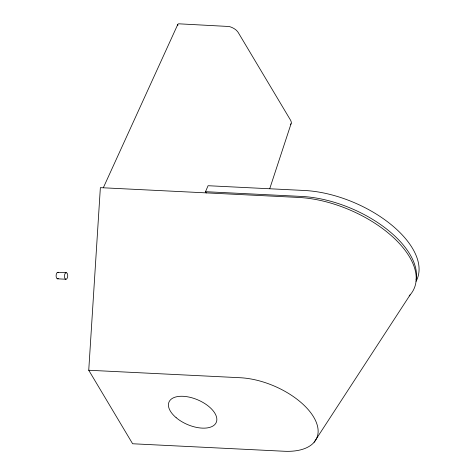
<?xml version="1.0" encoding="UTF-8"?>
<svg xmlns="http://www.w3.org/2000/svg" width="475" height="475" viewBox="0 0 475 475"><rect width="100%" height="100%" fill="white"/><g stroke="black" fill="none" stroke-linecap="round" stroke-linejoin="round"><path stroke-width="0.71" d="M88.742 370.245L240.243 377.732A59.452 30.887 23.3 0 1 313.654 417.032A59.452 30.887 23.3 0 1 284.127 451.25L132.626 443.763L88.742 370.245L100.362 187.649L298.644 197.446A89.733 46.621 23.3 0 1 391.721 235.998A89.733 46.621 23.3 0 1 409.189 295.901M269.782 188.569L291.08 123.708M206.269 192.963L205.509 191.692L208.08 185.719L304.439 190.481A87.495 45.458 23.3 0 1 391.038 224.533A87.495 45.458 23.3 0 1 416.041 281.325M177.781 24.451L103.36 187.678M314.094 442.284L410.121 294.88M205.509 191.692L301.868 196.454A87.495 45.458 23.3 0 1 416.1 279.888M57.932 272.3L66.28 272.715A3.266 1.627 -87.2 0 1 67.408 277.721A3.266 1.627 -87.2 0 1 64.594 277.501A3.266 1.627 -87.2 0 1 66.28 272.715M57.564 278.825L65.912 279.241M177.905 25.525L177.697 24.949A3.319 1.728 23.3 0 1 178.683 23.809L229.182 26.511A10.052 5.225 23.3 0 1 236.586 30.471L238.07 32.258L290.712 120.448L291.329 122.188A10.052 5.225 23.3 0 1 290.48 124.545M58.324 278.528A3.266 1.627 -87.2 0 1 56.115 275.951A3.266 1.627 -87.2 0 1 58.188 272.365M176.142 417.673A25.733 13.371 23.3 0 0 216.238 422.453A25.733 13.371 23.3 0 0 185.517 396.5A25.733 13.371 23.3 0 0 176.142 417.673"/></g></svg>
